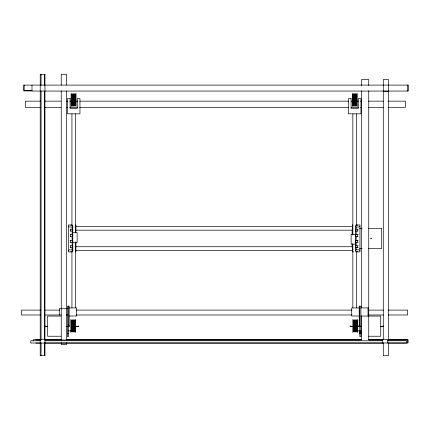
<?xml version="1.0" encoding="UTF-8"?>
<svg xmlns="http://www.w3.org/2000/svg" width="430" height="430" viewBox="0 0 430 430"><rect width="100%" height="100%" fill="white"/><g stroke="black" fill="none" stroke-linecap="round" stroke-linejoin="round"><path stroke-width="0.64" d="M68.316 226.443L69.37 227.051L72.122 227.051L72.794 226.379M68.365 325.687L69.305 325.3L69.692 326.236L68.757 326.623L68.44 325.612M355.497 250.48L356.169 249.808L358.921 249.808L359.974 250.416M68.316 250.437L69.37 249.83L72.122 249.83L72.794 250.502M359.974 226.416L358.921 227.024L356.169 227.024L355.497 226.352M75.374 95.772L71.794 95.777L75.374 95.782M71.794 96.191L75.374 96.186M71.794 101.969L75.374 101.958M71.794 102.77L75.374 102.759L71.794 102.754M71.794 103.506L75.374 103.501L71.794 103.496M75.374 104.372L71.794 104.377L75.374 104.388M32.099 90.311L24.15 90.311L24.15 85.102M31.718 90.918L23.736 90.918L23.736 85.102L408.5 85.102L408.5 90.918L407.156 90.918M383.281 91.219L388.44 91.219M71.794 94.192L75.374 94.1L75.374 105.839L71.794 105.839L71.794 94.095M352.987 94.1L356.572 94.1L356.572 105.839L352.987 105.839L352.987 94.095L356.572 94.095M71.794 94.095L75.374 94.143M75.374 94.186L71.794 94.315L75.374 94.304M352.987 94.304L356.572 94.192M352.987 94.406L356.572 94.406M352.987 94.6L356.572 94.6M352.987 94.751L356.572 94.751M352.987 95.019L356.572 95.019M352.987 95.213L356.572 95.213M352.987 95.546L356.572 95.546M352.987 95.782L356.572 95.782M71.794 96.169L75.374 96.169M352.987 96.169L356.572 96.169M352.987 96.444L356.572 96.444M352.987 96.884L356.572 96.884M352.987 97.18L356.572 97.18M352.987 97.664L356.572 97.664M352.987 97.981L356.572 97.981M352.987 98.492L356.572 98.492M352.987 98.83L356.572 98.83M352.987 99.357L356.572 99.357M352.987 99.701L356.572 99.701M352.987 100.233L356.572 100.233M352.987 100.577L356.572 100.577M40.791 101.157L25.343 101.157L25.343 107.339L40.791 107.339M44.822 101.157L60.942 101.157M66.311 101.157L67.655 101.157M69.671 101.157L71.014 101.157M75.718 101.157L77.733 101.157M79.749 101.157L348.418 101.157M351.106 101.157L352.45 101.157M352.987 101.104L356.572 101.104M357.153 101.157L358.496 101.157M360.507 101.157L361.85 101.157M368.569 101.157L383.334 101.157M388.032 101.157L405.485 101.157L405.485 107.339L388.032 107.339M352.987 101.442L356.572 101.442M71.794 101.953L75.374 101.953M352.987 101.953L356.572 101.953M352.987 102.275L356.572 102.275M352.987 102.754L356.572 102.754M352.987 103.055L356.572 103.055M352.987 103.496L356.572 103.496M352.987 103.764L356.572 103.764M352.987 104.157L356.572 104.157M352.987 104.388L356.572 104.388M352.987 104.721L356.572 104.721M71.794 104.904L75.374 104.904M71.794 104.915L75.374 104.915M352.987 104.915L356.572 104.915M352.987 105.183L356.572 105.183M352.987 105.334L356.572 105.334M352.987 105.527L356.572 105.527M71.794 105.748L75.374 105.63M352.987 105.63L356.572 105.624M71.794 105.834L75.374 105.802M356.572 105.834L352.987 105.748L356.572 105.748M44.822 107.339L60.942 107.339M66.311 107.339L67.655 107.339M69.671 107.339L77.733 107.339M79.749 107.339L348.418 107.339M351.106 107.339L358.496 107.339M360.507 107.339L361.85 107.339M368.569 107.339L383.334 107.339M72.235 225.003L68.316 225.003L68.316 251.878L72.235 251.878M75.503 225.003L75.933 225.003L75.906 232.888M352.896 224.976L352.358 224.976L352.358 234.871M356.056 224.976L359.974 224.976L359.974 251.856L356.056 251.856M76.164 226.578L352.584 226.578M72.364 226.793L72.794 226.793M355.497 226.771L355.927 226.771M359.496 228.351L362.173 228.351M368.531 228.351L381.695 228.351L381.695 248.508L368.531 248.508M70.122 229.26L72.697 229.26L72.697 231.05L70.122 231.05M358.168 229.233L355.594 229.233L355.594 231.023L358.168 231.023M76.164 230.163L352.584 230.163M72.503 232.732L77.153 232.732L77.158 242.321L72.503 242.321M355.787 234.538L351.133 234.538L351.133 244.122L355.787 244.122M70.122 234.635L72.697 234.635L72.697 236.425L70.122 236.425M358.168 234.608L355.594 234.608L355.594 236.403L358.168 236.403M70.122 240.456L72.697 240.456L72.697 242.246L70.122 242.246M358.168 240.434L355.594 240.434L355.594 242.224L358.168 242.224M70.122 245.831L72.697 245.831L72.697 247.626L70.122 247.626M358.168 245.809L355.594 245.809L355.594 247.599L358.168 247.599M76.164 246.734L352.584 246.734M359.496 248.508L362.173 248.508M72.364 250.088L72.794 250.088M355.497 250.061L355.927 250.061M76.164 250.319L352.584 250.319M75.395 251.878L75.933 251.878L75.933 241.988M353.514 251.856L352.358 251.856L352.358 243.987M69.144 307.934L76.647 307.934L76.647 315.996L69.144 315.996M359.222 307.934L351.719 307.934L351.719 315.996L359.222 315.996M360.904 307.934L368.741 307.934M67.462 308.708L59.308 308.708L59.308 314.98M40.818 310.105L21.5 310.105L21.5 314.98L40.737 314.98M44.811 310.105L59.469 310.105M76.185 310.105L351.923 310.105M368.693 310.105L383.452 310.105M388.15 310.105L407.608 310.105L407.608 314.98L388.15 314.98M44.715 314.98L61.243 314.98M66.209 314.98L67.462 314.98M76.185 314.98L351.923 314.98M368.693 314.98L383.452 314.98M60.963 316.071L47.622 316.071L47.622 336.233L60.963 336.233M360.904 316.071L380.738 316.071L380.738 336.233L368.736 336.233M71.493 320.194L74.852 320.156M353.514 320.194L356.873 320.156M71.493 320.334L74.852 320.334M353.514 320.334L356.873 320.334M71.493 320.409L74.852 320.409M353.514 320.409L356.873 320.409M71.493 320.635L74.852 320.635M353.514 320.635L356.873 320.635M71.493 320.748L74.852 320.748M353.514 320.748L356.873 320.748M71.493 321.054L74.852 321.054M353.514 321.054L356.873 321.054M71.493 321.199L74.852 321.199M353.514 321.199L356.873 321.199M71.493 321.586L74.852 321.586M353.514 321.586L356.873 321.586M71.493 321.758L74.852 321.758M353.514 321.758L356.873 321.758M71.493 322.215L74.852 322.215M353.514 322.215L356.873 322.215M71.493 322.414L74.852 322.414M353.514 322.414L356.873 322.414M71.493 322.925L74.852 322.925M353.514 322.925L356.873 322.925M71.493 323.145L74.852 323.145M353.514 323.145L356.873 323.145M71.493 323.704L74.852 323.704M353.514 323.704L356.873 323.704M71.493 323.94L74.852 323.94M353.514 323.94L356.873 323.94M71.493 324.532L74.852 324.532M353.514 324.532L356.873 324.532M71.493 324.784L74.852 324.784M353.514 324.784L356.873 324.784M68.58 324.956L69.144 324.956L69.144 306.144L67.462 306.144L67.462 336.604L68.58 336.604L68.58 306.144M359.786 324.956L359.222 324.956L359.222 306.144L360.904 306.144L360.904 336.604L359.786 336.604L359.786 306.144M71.493 325.397L74.852 325.397M353.514 325.397L356.873 325.397M71.493 325.65L74.852 325.65M353.514 325.65L356.873 325.65M71.493 326.268L74.852 326.268M353.514 326.268L356.873 326.268M45.241 326.322L47.854 326.322M66.112 326.322L67.419 326.585M75.675 326.322L78.212 326.322M350.154 326.322L353.326 326.322M358.41 326.322L360.947 326.322M380.512 326.322L383.125 326.322M45.241 326.402L47.854 326.402M66.112 326.402L67.419 326.402M75.675 326.402L78.212 326.402M350.154 326.402L353.326 326.402M358.41 326.402L360.947 326.402M380.512 326.402L383.125 326.402M71.493 326.526L74.852 326.526M353.514 326.526L356.873 326.526M71.493 327.139L74.852 327.139M353.514 327.139L356.873 327.139M71.493 327.386L74.852 327.386M353.514 327.386L356.873 327.386M71.493 327.977L74.852 327.977M353.514 327.977L356.873 327.977M71.493 328.219L74.852 328.219M353.514 328.219L356.873 328.219M71.493 328.773L74.852 328.773M353.514 328.773L356.873 328.773M71.493 328.998L74.852 328.998M353.514 328.998L356.873 328.998M71.493 329.509L74.852 329.509M353.514 329.509L356.873 329.509M71.493 329.708L74.852 329.708M353.514 329.708L356.873 329.708M71.493 330.165L74.852 330.165M353.514 330.165L356.873 330.165M71.493 330.337L74.852 330.337M353.514 330.337L356.873 330.337M71.493 330.724L74.852 330.724M353.514 330.724L356.873 330.724M68.021 330.89L70.821 330.89M71.493 330.869L74.852 330.869M353.514 330.869L356.873 330.869M357.545 330.89L360.904 330.89M71.493 331.175L74.852 331.175M353.514 331.175L356.873 331.175M71.493 331.288L74.852 331.288M353.514 331.288L356.873 331.288M71.493 331.514L74.852 331.514M353.514 331.514L356.873 331.514M71.493 331.589L74.852 331.589M353.514 331.589L356.873 331.589M71.493 331.729L74.852 331.729M353.514 331.729L356.873 331.729M353.514 331.767L356.873 331.767M359.786 331.992L360.904 331.992M359.786 332.229L360.904 332.229M359.786 332.798L360.904 332.798M359.786 333.368L360.904 333.368M67.462 333.599L68.58 333.599M359.786 333.599L360.904 333.605M40.221 339.603L44.956 339.603M388.242 339.576L388.521 339.678M40.221 339.678L33.234 339.678L33.234 340.969M44.247 339.678L61.06 339.678M66.392 339.678L361.678 339.678M368.392 339.678L383.151 339.678M388.494 339.678L408.097 339.678L408.097 342.904M35.754 339.979L40.452 339.979M45.145 339.979L361.587 339.979L361.587 315.819M382.813 339.979L368.741 339.979L368.741 90.875M388.172 339.979L407.608 339.979L407.608 343.075L388.134 343.075M40.888 340.764L30.799 340.764L30.82 342.995M44.892 340.764L382.56 340.764M387.844 340.764L406.436 340.764L406.414 342.995L44.225 342.995M30.799 342.995L40.888 342.995M35.754 343.075L383.431 343.075M407.608 85.086L407.608 91.063L31.987 91.063L31.987 85.086M388.44 340.931L388.44 79.485L383.281 79.485L383.281 339.587M388.44 342.946L388.44 355.701L383.281 355.701L383.281 342.946M387.688 342.995L387.688 339.576L382.501 339.576L382.539 342.995M383.125 325.779L383.125 326.526M368.741 85.516L368.741 79.485L361.587 79.485L361.587 85.527M368.026 307.934L368.026 316.071M361.587 90.897L361.587 307.772M357.631 229.233L357.631 231.023M357.631 234.608L357.631 236.403M357.631 240.434L357.631 242.224M357.631 245.809L357.631 247.599M357.545 319.42L357.545 332.503M357.244 93.423L357.244 106.511M357.287 224.976L357.287 225.427L355.497 225.427L355.497 251.405L357.287 251.405L357.287 251.856M356.873 331.836L356.873 320.087L353.514 320.108L353.514 331.836M356.427 113.875L356.427 225.293M356.427 251.475L356.427 307.853M356.169 227.024L356.169 229.233M356.169 231.023L356.169 234.608M356.169 236.403L356.169 240.434M356.169 242.224L356.169 245.809M356.169 247.599L356.169 249.808M352.842 113.875L352.842 234.694M352.842 244.089L352.842 307.853M352.842 319.42L352.842 332.503M352.315 93.423L352.315 106.511M352.127 229.652L352.127 234.85M352.127 243.955L352.127 247.207M350.154 325.779L350.154 326.526M78.212 325.779L78.212 326.526M76.045 93.423L76.045 106.511M75.524 113.875L75.524 232.678M75.524 242.074L75.524 307.853M75.524 319.42L75.524 332.503M72.122 227.051L72.122 229.26M72.122 231.05L72.122 234.635M72.122 236.425L72.122 240.456M72.122 242.246L72.122 245.831M72.122 247.626L72.122 249.83M71.939 113.875L71.939 225.293M71.939 251.475L71.939 307.853M71.122 93.423L71.122 106.511M71.004 225.003L71.004 225.449L72.794 225.449L72.794 251.432L71.004 251.432L71.004 251.878M70.821 319.42L70.821 332.503M70.654 229.26L70.654 231.05M70.654 234.635L70.654 236.425M70.654 240.456L70.654 242.246M70.654 245.831L70.654 247.626M66.505 85.102L66.505 74.299L61.243 74.299L61.243 85.102M66.505 90.983L66.505 340.028M66.505 342.667L66.505 344.645L61.243 344.645L61.243 342.667M61.243 90.983L61.243 340.028M45.241 325.779L45.241 326.526M44.322 74.299L44.322 85.285M44.322 91.101L44.322 339.582M44.322 342.941L44.322 355.701M41.054 74.299L41.054 85.285M41.054 91.101L41.054 339.582M41.054 342.941L41.054 355.701M370.81 238.311C371.187 239.768 371.982 237.365 370.81 238.311M359.061 325.3L358.674 326.236L359.609 326.623L359.996 325.687L359.061 325.3M75.374 94.406L71.794 94.412L75.374 94.406M75.374 94.745L71.794 94.751L75.374 94.751M75.374 95.207L71.794 95.213L75.374 95.213M75.374 95.557L71.794 95.562L75.374 95.546M75.374 96.427L71.794 96.438L75.374 96.444M75.374 96.895L71.794 96.9L75.374 96.884M75.374 97.164L71.794 97.175L75.374 97.18M75.374 97.674L71.794 97.68L75.374 97.664M75.374 97.965L71.794 97.975L75.374 97.981M75.374 98.502L71.794 98.513L75.374 98.492M75.374 98.814L71.794 98.819L75.374 98.83M75.374 99.368L71.794 99.378L75.374 99.357M75.374 99.679L71.794 99.69L75.374 99.701M75.374 100.244L71.794 100.255L75.374 100.233M75.374 100.561L71.794 100.566L75.374 100.577M75.374 101.114L71.794 101.125L75.374 101.104M75.374 101.421L71.794 101.432L75.374 101.442M75.374 102.254L71.794 102.259L75.374 102.275M75.374 103.033L71.794 103.044L75.374 103.055M75.374 103.748L71.794 103.754L75.374 103.764M75.374 104.157L71.794 104.168L75.374 104.157M75.374 104.721L71.794 104.732L75.374 104.721M75.374 105.183L71.794 105.189L75.374 105.183M75.374 105.527L71.794 105.533L75.374 105.527M44.956 74.299L40.221 74.299L40.221 355.701L44.956 355.701L44.956 74.299M75.374 94.611L71.794 94.616L75.374 94.6M75.374 95.03L71.794 95.035L75.374 95.019M70.101 98.599L67.413 98.599L67.413 113.826L79.958 113.826L79.958 98.599L77.266 98.599L77.266 108.451L70.101 108.451L70.101 98.599M351.095 98.599L348.408 98.599L348.408 113.826L360.953 113.826L360.953 98.599L358.265 98.599L358.265 108.451L351.095 108.451L351.095 98.599M75.374 105.323L71.794 105.323L75.374 105.334M74.852 320.108L71.493 320.108L71.493 331.836L74.852 331.81L74.852 320.087"/></g></svg>
